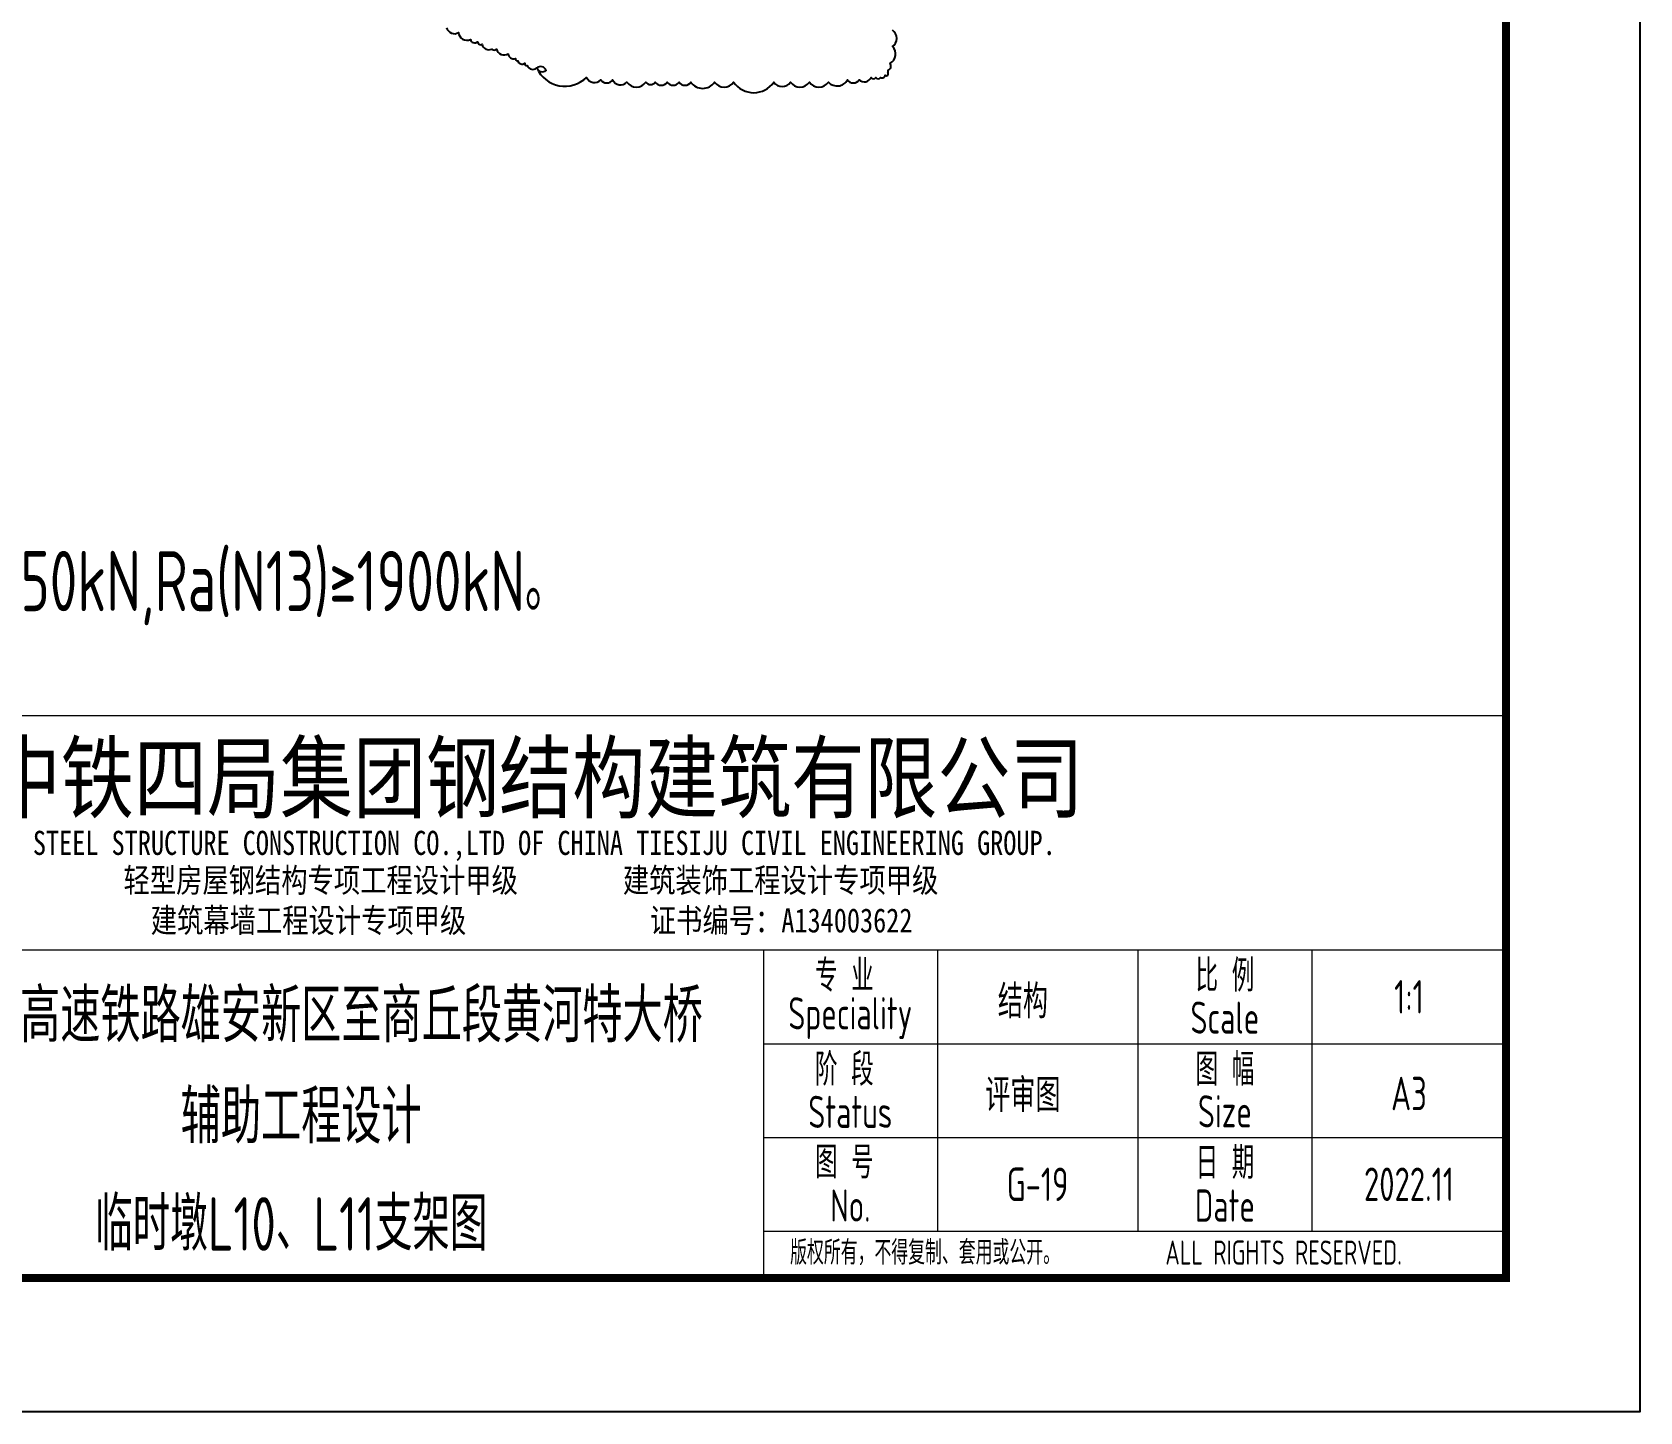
# Model space of a CAD drawing. Extents: x -2876908 to 633791, y -1383861 to 872234.
# Drawn here: x -1124420 to -1064373, y -1081386 to -1029857 of the extents above; entities that cross this region are included whole.
import ezdxf
from ezdxf.enums import TextEntityAlignment as Align

# ---------------------------------------------------------------- set-up
doc = ezdxf.new("R2010")
doc.units = 0
doc.header["$LTSCALE"] = 5
doc.header["$MEASUREMENT"] = 0
doc.layers.get('0').update_dxf_attribs({"linetype": 'CONTINUOUS', "lineweight": 25})
for name, color, linetype, lineweight in [('1粗实线', 1, 'CONTINUOUS', 30), ('6文本', 7, 'CONTINUOUS', 15), ('HFZT', 5, 'CONTINUOUS', 15)]:
    doc.layers.add(name, color=color, linetype=linetype, lineweight=lineweight)
doc.layers.add('XI', color=7, linetype='CONTINUOUS')
doc.layers.add('XX', color=7, linetype='CONTINUOUS')
doc.styles.add('TSSD_NORM', font='tssdeng.shx', dxfattribs={"width": 0.7, "bigfont": 'hztxt.shx'})
doc.styles.add('图框-仿宋', font='tssdeng.shx', dxfattribs={"bigfont": 'hztxt.shx'})
doc.styles.add('图框-黑体', font='simhei.ttf', dxfattribs={"width": 0.9})
doc.styles.add('桥梁', font='tssdeng.shx', dxfattribs={"width": 0.75, "bigfont": 'hztxt.shx'})

# ---------------------------------------------------------------- blocks, each defined once
blk = doc.blocks.new('施工设计图框')
at = {"color": 7, "linetype": 'Continuous'}
blk.add_lwpolyline([(-395.5, -13.5), (-395.5, 283.5), (24.5, 283.5), (24.5, -13.5), (-395.5, -13.5)], dxfattribs=at)
at = {"layer": '1粗实线', "color": 7, "linetype": 'Continuous', "const_width": 0.6}
blk.add_lwpolyline([(-370.5, -3.5), (-370.5, 273.5), (14.5, 273.5), (14.5, -3.5), (-370.5, -3.5)], dxfattribs=at)
at = {"layer": 'HFZT'}
for p, q in [((14.5, 38.5), (-147.5, 38.5)), ((14.5, -3.5), (14.5, 38.5)), ((-147.5, 21), (14.5, 21)), ((-40.98, 21), (-40.98, -3.5)), ((-40.81, 21), (14.5, 21)), ((-27.98, 21), (-27.98, 0)), ((-13, 21), (-13, 0)), ((0, 21), (0, 0)), ((-40.98, 14), (14.5, 14)), ((-40.98, 7), (14.5, 7)), ((-40.98, 0), (14.5, 0)), ((-147.5, -3.5), (14.5, -3.5))]:
    blk.add_line(p, q, dxfattribs=at)
at = {"layer": 'HFZT', "style": '图框-仿宋', "width": 0.7}
for s, p in [('专 业', (-34.93, 19.2)), ('比 例', (-6.5, 19.2)), ('Speciality', (-34.48, 15.91)), ('Scale', (-6.5, 15.95)), ('阶 段', (-34.93, 12.2)), ('图 幅', (-6.5, 12.2)), ('Status', (-34.48, 8.91)), ('Size', (-6.5, 8.95)), ('图 号', (-34.93, 5.2)), ('日 期', (-6.5, 5.2)), ('No.', (-34.48, 1.91)), ('Date', (-6.5, 1.91))]:
    blk.add_text(s, height=2.4, dxfattribs=at).set_placement(p, align=Align.MIDDLE)
at = {"layer": 'HFZT', "color": 2, "style": '桥梁', "width": 0.75}
for s, p in [('京雄商高速铁路雄安新区至商丘段黄河特大桥', (-75.5, 14.1)), ('辅助工程设计', (-75.5, 6.55))]:
    blk.add_text(s, height=4, dxfattribs=at).set_placement(p, align=Align.CENTER)
at = {"layer": 'HFZT', "color": 2}
for s, style, width, p in [('结构', '桥梁', 0.75, (-21.59, 17.28)), ('评审图', '桥梁', 0.75, (-21.59, 10.28)), ('A3', '图框-仿宋', 0.7, (7.25, 10.28))]:
    blk.add_text(s, height=2.5, dxfattribs=dict(at, style=style, width=width)).set_placement(p, align=Align.MIDDLE)
at = {"layer": 'HFZT', "style": '图框-仿宋', "width": 0.7}
for s, p in [('版权所有，不得复制、套用或公开。', (-38.98, -2.5)), ('ALL RIGHTS RESERVED.', (-10.95, -2.5))]:
    blk.add_text(s, height=1.8, dxfattribs=at).set_placement(p)
at = {"layer": 'HFZT', "color": 2, "style": 'TSSD_NORM', "width": 0.7}
for tag, height, p in [('比例尺', 2.5, (7.25, 17.5)), ('图号', 2.5, (-20.49, 3.5)), ('日期', 2.5, (7.25, 3.5)), ('图名', 4, (-76.24, 0.75))]:
    blk.add_attdef(tag, text='', height=height, dxfattribs=at).set_placement(p, align=Align.MIDDLE)
at = {"layer": 'XI', "color": 5, "style": '图框-黑体', "width": 0.8}
for s, height, p in [('中铁四局集团钢结构建筑有限公司', 5, (-57.99, 31.37)), ('STEEL STRUCTURE CONSTRUCTION CO.,LTD OF CHINA TIESIJU CIVIL ENGINEERING GROUP.', 1.8, (-57.34, 28.1)), ('轻型房屋钢结构专项工程设计甲级        建筑装饰工程设计专项甲级 ', 1.8, (-57.85, 25.31)), ('建筑幕墙工程设计专项甲级              证书编号：A134003622', 1.8, (-58.29, 22.31))]:
    blk.add_text(s, height=height, dxfattribs=at).set_placement(p, align=Align.CENTER)

msp = doc.modelspace()

# ---------------------------------------------------------------- linework, layer by layer
at = {"layer": 'XX', "flags": 128}
msp.add_lwpolyline([(-1108938.36, -1029690.381, 0.52056705), (-1108495.549, -1029867.335, 0.52056705), (-1108495.549, -1029867.335, 0.52056705), (-1108052.744, -1030132.765, 0.52056705), (-1108052.744, -1030132.765, 0.52056705), (-1107787.059, -1030221.241, 0.52056705), (-1107787.059, -1030221.241, 0.52056705), (-1107609.933, -1030309.717, 0.52056705), (-1107609.933, -1030309.717, 0.52056705), (-1107255.685, -1030486.671, 0.52056705), (-1107255.685, -1030486.671, 0.52056705), (-1107078.564, -1030486.671, 0.52056705), (-1107078.564, -1030486.671, 0.52056705), (-1106635.753, -1030663.623, 0.52056705), (-1106635.753, -1030663.623, 0.52056705), (-1106370.069, -1030840.576, 0.52056705), (-1106370.069, -1030840.576, 0.52056705), (-1106281.505, -1030929.052, 0.52056705), (-1106281.505, -1030929.052, 0.52056705), (-1106015.821, -1031017.528, 0.52056705), (-1106015.821, -1031017.528, 0.52056705), (-1105927.258, -1031106.004, 0.52056705), (-1105927.258, -1031106.004, 0.52056705), (-1105573.01, -1031194.482, 0.52056705), (-1105573.01, -1031194.482, 0.52056705), (-1105218.762, -1031282.958, 0.52056705), (-1105218.762, -1031282.958, 0.52056705), (-1105573.01, -1031194.482, 0.52056705), (-1105573.01, -1031194.482, 0.52056705), (-1103713.214, -1031548.388, 0.52056705), (-1103713.214, -1031548.388, 0.52056705), (-1103181.846, -1031636.864, 0.52056705), (-1103181.846, -1031636.864, 0.52056705), (-1102739.035, -1031636.864, 0.52056705), (-1102739.035, -1031636.864, 0.52056705), (-1102207.666, -1031725.339, 0.52056705), (-1102207.666, -1031725.339, 0.52056705), (-1101499.171, -1031725.339, 0.52056705), (-1101499.171, -1031725.339, 0.52056705), (-1101144.923, -1031725.339, 0.52056705), (-1101144.923, -1031725.339, 0.52056705), (-1100702.112, -1031725.339, 0.52056705), (-1100702.112, -1031725.339, 0.52056705), (-1100259.301, -1031725.339, 0.52056705), (-1100259.301, -1031725.339, 0.52056705), (-1099816.496, -1031725.339, 0.52056705), (-1099816.496, -1031725.339, 0.52056705), (-1098930.874, -1031725.339, 0.52056705), (-1098930.874, -1031725.339, 0.52056705), (-1098222.385, -1031725.339, 0.52056705), (-1098222.385, -1031725.339, 0.52056705), (-1096716.831, -1031725.339, 0.52056705), (-1096716.831, -1031725.339, 0.52056705), (-1096096.899, -1031725.339, 0.52056705), (-1096096.899, -1031725.339, 0.52056705), (-1095388.404, -1031725.339, 0.52056705), (-1095388.404, -1031725.339, 0.52056705), (-1094679.908, -1031725.339, 0.52056705), (-1094679.908, -1031725.339, 0.52056705), (-1093971.419, -1031636.864, 0.52056705), (-1093971.419, -1031636.864, 0.52056705), (-1093528.608, -1031636.864, 0.52056705), (-1093528.608, -1031636.864, 0.52056705), (-1093085.797, -1031548.388, 0.52056705), (-1093085.797, -1031548.388, 0.52056705), (-1092908.676, -1031548.388, 0.52056705), (-1092908.676, -1031548.388, 0.52056705), (-1092731.549, -1031548.388, 0.52056705), (-1092731.549, -1031548.388, 0.52056705), (-1092554.428, -1031459.91, 0.52056705), (-1092554.428, -1031459.91, 0.52056705), (-1092465.865, -1031459.91, 0.52056705), (-1092465.865, -1031459.91, 0.52056705), (-1092465.865, -1031459.91, 0.52056705), (-1092465.865, -1031371.434, 0.52056705), (-1092465.865, -1031371.434, 0.52056705), (-1092465.865, -1031282.958, 0.52056705), (-1092465.865, -1031282.958, 0.52056705), (-1092377.301, -1031017.528, 0.52056705), (-1092377.301, -1031017.528, 0.52056705), (-1092288.744, -1030398.193, 0.52056705), (-1092288.744, -1030398.193, 0.52056705), (-1092288.744, -1029778.859, 0.52056705)], format="xyb", dxfattribs=at)

# ---------------------------------------------------------------- block references
at = {"xscale": 500, "yscale": 500, "zscale": 500}
msp.add_blockref('施工设计图框', (-1076620.511, -1074635.792), dxfattribs=at).add_auto_attribs({'日期': '2022.11', '比例尺': '1:1', '图号': 'G-19', '图名': '临时墩L10、L11支架图'})

# ---------------------------------------------------------------- texts
at = {"layer": '6文本', "insert": (-1166001.367, -1037980.295), "char_height": 2250, "width": 195290.43481, "attachment_point": 1, "style": 'TSSD_NORM'}
msp.add_mtext('说明：\\P1、除标高以m计外，图中尺寸均以mm计。\\P2、钢管之间采用相贯焊，焊高hf=6mm。\\P3、钢管桩承载力特征值Ra(N15)≥2750kN,Ra(N14)≥2250kN,Ra(N13)≥1900kN。', dxfattribs=at)

doc.saveas('drawing.dxf')
